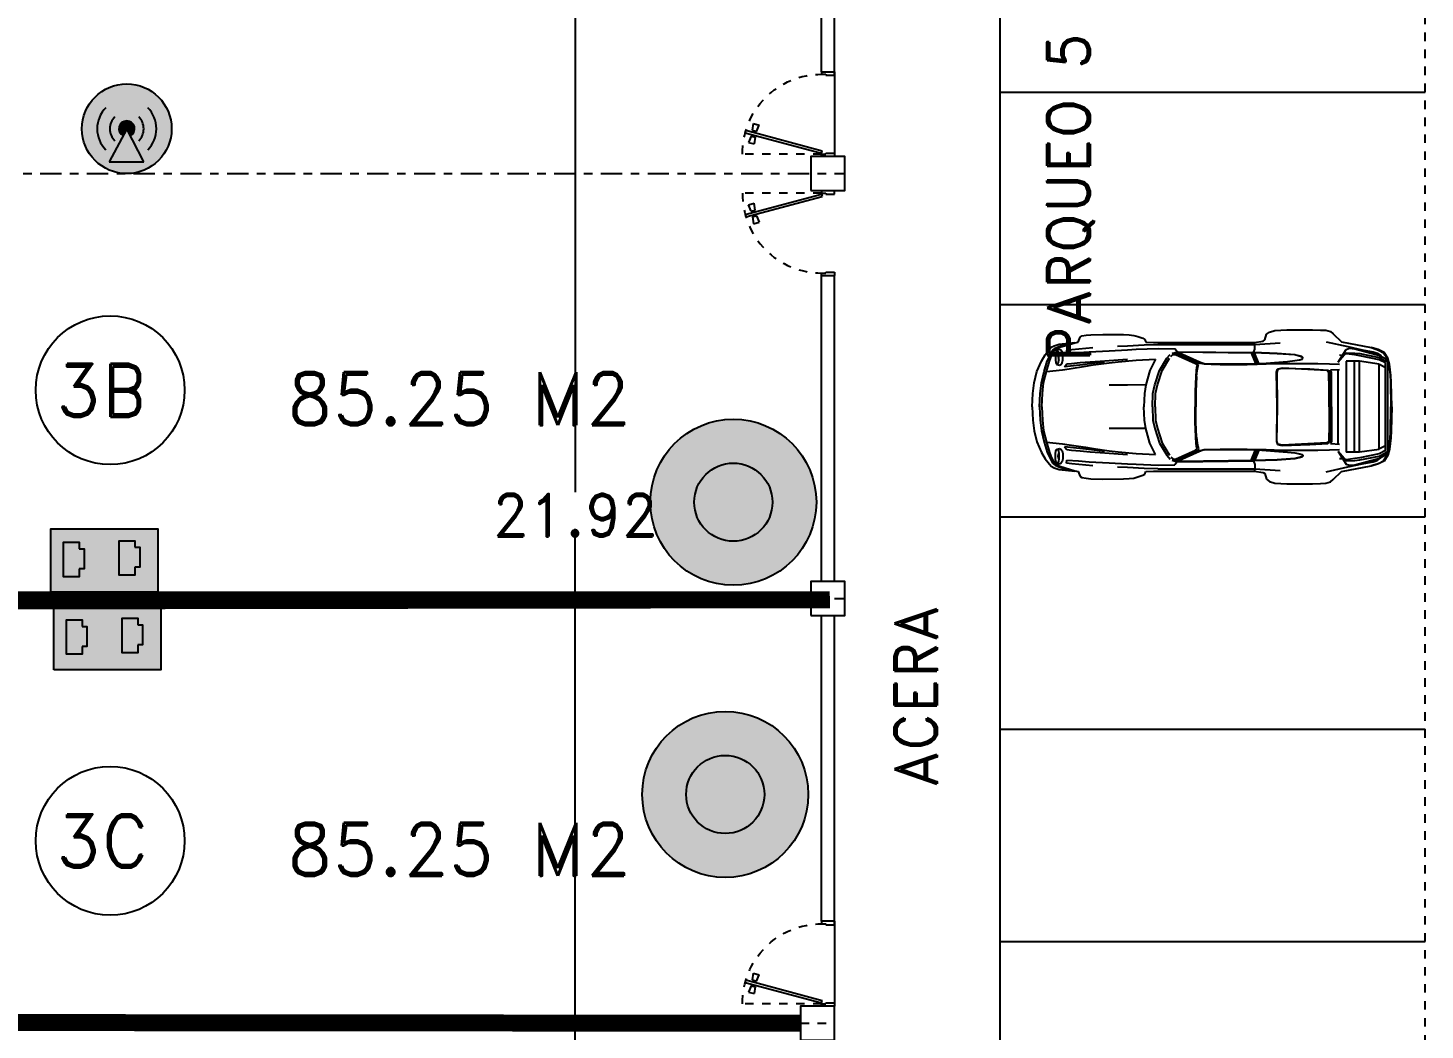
# Model space of a CAD drawing. Header units: millimetres. Extents: x 1590 to 1932, y -48 to 167.
# Drawn here: x 1638.29 to 1654.74, y 33.59 to 45.38 of the extents above; entities that cross this region are included whole.
import ezdxf

# ---------------------------------------------------------------- set-up
doc = ezdxf.new("R2010")
doc.units = ezdxf.units.MM
doc.header["$LTSCALE"] = 0.1
doc.header["$MEASUREMENT"] = 0
doc.header["$PDMODE"] = 35
doc.header["$PDSIZE"] = 0.75
for name, pattern in [('CENTERX2', [4, 2.5, -0.5, 0.5, -0.5]), ('DASHED', [0.75, 0.5, -0.25]), ('HIDDEN2', [0.1875, 0.125, -0.0625])]:
    doc.linetypes.add(name, pattern=pattern)
doc.layers.get('0').update_dxf_attribs({"linetype": 'CONTINUOUS'})
doc.layers.get('DEFPOINTS').update_dxf_attribs({"linetype": 'CONTINUOUS'})
for name, color, linetype in [('ACCESSP02', 7, 'CONTINUOUS'), ('C-PRKG-CARS', 1, 'CONTINUOUS'), ('CABLEADO', 172, 'CONTINUOUS'), ('CALLES', 3, 'CONTINUOUS'), ('CAMARAS', 253, 'CONTINUOUS'), ('Eth2Salidas', 5, 'CONTINUOUS'), ('PARED', 4, 'CONTINUOUS'), ('PAREDES', 3, 'CONTINUOUS'), ('TEXT', 3, 'CONTINUOUS')]:
    doc.layers.add(name, color=color, linetype=linetype)
doc.styles.add('ROMAND', font='romand.shx')
doc.dimstyles.new('URBA', dxfattribs={"dimtxt": 20, "dimasz": 0.5, "dimexe": 1.25, "dimexo": 0.63, "dimgap": 0.63, "dimtad": 0, "dimtih": 1, "dimtoh": 1, "dimzin": 1, "dimdsep": 46, "dimtxsty": 'ROMAND', "dimcen": 2.5, "dimclrd": 1, "dimclre": 1, "dimclrt": 3, "dimadec": 0, "dimazin": 0, "dimtfac": 1, "dimtmove": 0, "dimatfit": 3, "dimfxl": 1, "dimtvp": 1, "dimtolj": 1, "dimtzin": 1, "dimarcsym": 0})

# ---------------------------------------------------------------- blocks, each defined once
blk = doc.blocks.new('P-GIRO-D')
at = {"color": 2}
for p, q in [((-0.281, 1.048), (-0.31, 1.041)), ((-0.31, 1.041), (-0.069, 0.142)), ((-0.281, 1.048), (-0.04, 0.15)), ((-0.242, 0.981), (-0.167, 1.011)), ((-0.167, 1.011), (-0.149, 0.944)), ((-0.31, 0.963), (-0.389, 0.952)), ((-0.389, 0.952), (-0.371, 0.884)), ((-0.297, 0.915), (-0.371, 0.884)), ((-0.31, 0.963), (-0.297, 0.915)), ((-0.288, 0.958), (-0.307, 0.953)), ((-0.28, 0.929), (-0.299, 0.924)), ((-0.239, 0.971), (-0.259, 0.966)), ((-0.232, 0.942), (-0.251, 0.937)), ((-0.242, 0.981), (-0.229, 0.933)), ((-0.229, 0.933), (-0.149, 0.944)), ((-1, 0.15), (-0.97, 0.15)), ((-0.96, 0), (-1, 0)), ((-0.97, 0.15), (-0.97, 0.1)), ((-0.97, 0.1), (-0.96, 0.1)), ((-0.96, 0.1), (-0.96, 0)), ((-0.04, 0.15), (-0.069, 0.142)), ((-0.04, 0.1), (-0.04, 0)), ((-0.03, 0.1), (-0.04, 0.1)), ((-0.04, 0), (0, 0)), ((-0.03, 0.15), (-0.03, 0.1)), ((0, 0.15), (-0.03, 0.15))]:
    blk.add_line(p, q, dxfattribs=at)
at = {"color": 1, "linetype": 'HIDDEN2'}
blk.add_line((-0.03, 0.15), (-0.03, 1.08), dxfattribs=at)
blk.add_arc((-0.04, 0.15), 0.93, 89.3839, 180, dxfattribs=at)
blk = doc.blocks.new('02PCAR09')
at = {"color": 0, "linetype": 'ByBlock'}
for p, q in [((-139.39, 33.77), (-143.26, 30.05)), ((-138.14, 34.83), (-139.39, 33.77)), ((-136.04, 35.43), (-138.14, 34.83)), ((-133.57, 35.58), (-136.04, 35.43)), ((-129.86, 35.7), (-133.57, 35.58)), ((-117.88, 35.7), (-129.86, 35.7)), ((-112.33, 35.34), (-117.88, 35.7)), ((-109.85, 34.59), (-112.33, 35.34)), ((-108.47, 33.6), (-109.85, 34.59)), ((-107.73, 30.95), (-108.47, 33.6)), ((-48.85, 32.53), (-51.29, 31.76)), ((-47.09, 33.02), (-48.85, 32.53)), ((-44.85, 33.29), (-47.09, 33.02)), ((-42.26, 33.45), (-44.85, 33.29)), ((-32.75, 33.53), (-42.26, 33.45)), ((-27.18, 33.31), (-32.75, 33.53)), ((-24.96, 33.14), (-27.18, 33.31)), ((-22.98, 32.83), (-24.96, 33.14)), ((-22.13, 32.24), (-22.98, 32.83)), ((-162.98, 25.22), (-160.29, 26.5)), ((-160.49, 26.23), (-162.81, 24.98)), ((-149.39, 26.87), (-160.88, 23.8)), ((-157.04, 27.42), (-160.49, 26.23)), ((-160.29, 26.5), (-157.04, 27.42)), ((-152.81, 26.43), (-157.91, 25.53)), ((-143.26, 30.05), (-157.04, 27.42)), ((-153.47, 26.28), (-153.83, 25.85)), ((-146.25, 27.9), (-152.81, 26.43)), ((-147.04, 27.13), (-149.39, 26.87)), ((-145.43, 26.52), (-147.04, 27.13)), ((-136.16, 30.07), (-146.25, 27.9)), ((-141.73, 20.71), (-145.43, 26.52)), ((-103.18, 28.82), (-114.79, 29.59)), ((-107, 30.43), (-107.73, 30.95)), ((-102.8, 29.76), (-107, 30.43)), ((-103.18, 28.82), (-102.8, 29.76)), ((-58.2, 28.79), (-103.18, 28.82)), ((-103.18, 28.09), (-103.18, 28.82)), ((-103.06, 26.7), (-103.18, 28.09)), ((-102.68, 25.44), (-103.06, 26.7)), ((-56.22, 29.83), (-102.8, 29.76)), ((-67.1, 25.46), (-66.11, 26.89)), ((-58.32, 27.06), (-66.11, 26.89)), ((-48.2, 26.63), (-58.32, 27.06)), ((-58.2, 28.77), (-51.78, 28.55)), ((-52.64, 29.95), (-56.22, 29.83)), ((-52.16, 31.23), (-52.64, 29.95)), ((-51.29, 31.76), (-52.16, 31.23)), ((-51.78, 28.55), (-44.15, 28.14)), ((-44.15, 26.41), (-48.2, 26.63)), ((-44.15, 28.14), (-39.54, 27.93)), ((-35.6, 25.95), (-44.15, 26.41)), ((-26.33, 25.46), (-35.6, 25.95)), ((-28.03, 27.35), (-18.29, 26.45)), ((-21.22, 30), (-22.13, 32.24)), ((-19.65, 29.66), (-21.22, 30)), ((-12.48, 29.04), (-19.65, 29.78)), ((-12.79, 27.56), (-19.65, 29.66)), ((-18.29, 26.45), (-15.88, 26.19)), ((-13.04, 28.18), (-17.96, 29.55)), ((-15.88, 26.19), (-16.03, 24.72)), ((-13.76, 25.41), (-13.28, 26.26)), ((-13.28, 26.26), (-12.67, 26.55)), ((-10.59, 27.09), (-13.04, 28.18)), ((-10.26, 26.19), (-12.79, 27.56)), ((-12.67, 26.55), (-11.49, 26.19)), ((-10.14, 28.29), (-12.48, 29.04)), ((-12.07, 25.22), (-11.81, 25.93)), ((-11.81, 25.93), (-11.49, 26.19)), ((-11.49, 26.19), (-11.18, 25.93)), ((-11.18, 25.93), (-10.93, 25.22)), ((-9.43, 26.13), (-10.59, 27.09)), ((-8.9, 23.63), (-10.26, 26.19)), ((-8.78, 27.56), (-10.14, 28.29)), ((-6.9, 21.08), (-9.43, 26.13)), ((-5.94, 24.09), (-8.78, 27.56)), ((-166.21, 14.44), (-165.56, 19.69)), ((-165.19, 19.69), (-165.8, 14.82)), ((-165.56, 19.69), (-164.79, 22.49)), ((-164.42, 22.49), (-165.19, 19.69)), ((-164.79, 22.49), (-162.98, 25.22)), ((-163.6, 22.32), (-164.59, 21.21)), ((-163.6, 21.32), (-164.59, 20.71)), ((-164.59, -21.21), (-164.59, 21.21)), ((-162.81, 24.98), (-164.42, 22.49)), ((-160.88, 23.8), (-163.6, 22.32)), ((-160.77, 22.81), (-163.6, 21.32)), ((-163.6, 20.33), (-160.77, 21.82)), ((-163.6, 20.33), (-163.6, -20.33)), ((-163.6, 18.05), (-160.88, 19.53)), ((-161.5, 23.73), (-161.74, 23.33)), ((-159.78, 24.91), (-161.5, 23.73)), ((-151.85, 24.65), (-160.77, 22.81)), ((-160.77, 21.82), (-151.85, 23.66)), ((-160.77, 19.82), (-151.61, 21.07)), ((-160.77, 19.82), (-160.77, -19.82)), ((-159.78, 24.24), (-160.17, 23.99)), ((-157.91, 25.53), (-159.78, 24.91)), ((-157.91, 25.01), (-159.78, 24.24)), ((-153.83, 25.85), (-157.91, 25.01)), ((-149.51, 24.91), (-151.85, 24.65)), ((-151.85, 23.66), (-149.51, 24.04)), ((-151.61, 21.07), (-151.61, -21.07)), ((-151.61, 21.07), (-145.43, 21.07)), ((-145.43, 25.03), (-149.51, 24.91)), ((-149.51, 24.04), (-145.43, 24.53)), ((-149.26, 21.07), (-149.26, -21.19)), ((-145.43, 25.03), (-141.73, 20.73)), ((-145.43, 24.53), (-145.43, 25.03)), ((-145.43, -21.07), (-145.43, 21.07)), ((-142.39, 24.02), (-143.85, 23.95)), ((-137.77, 19.96), (-142.39, 19.75)), ((-132.34, 20.03), (-137.77, 19.96)), ((-126.04, 20.1), (-132.34, 20.03)), ((-115.78, 20.11), (-126.04, 20.1)), ((-125.42, 22.45), (-125.37, 22.96)), ((-125.08, 22.11), (-125.42, 22.45)), ((-125.37, 22.96), (-124.86, 23.34)), ((-125.15, 22.43), (-125.13, 22.84)), ((-124.89, 22.11), (-125.15, 22.43)), ((-125.13, 22.84), (-124.69, 23.22)), ((-124.01, 21.73), (-125.08, 22.11)), ((-123.84, 21.73), (-124.89, 22.11)), ((-124.86, 23.34), (-121.58, 24.14)), ((-124.69, 23.22), (-121.6, 24.01)), ((-121.62, 21.38), (-124.01, 21.73)), ((-121.62, 21.38), (-123.84, 21.73)), ((-118.22, 21.03), (-121.62, 21.38)), ((-121.6, 24.01), (-113.44, 24.57)), ((-121.58, 24.14), (-113.44, 24.69)), ((-112.19, 20.51), (-118.22, 21.03)), ((-108.37, 19.87), (-115.78, 20.11)), ((-113.44, 24.69), (-102.68, 25.08)), ((-113.44, 24.57), (-102.68, 24.96)), ((-108.37, 20.23), (-112.19, 20.51)), ((-104.22, 19.99), (-108.37, 20.23)), ((-104.27, 19.73), (-108.37, 19.87)), ((-104.9, 20.03), (-102.9, 24.96)), ((-99.56, 19.65), (-104.27, 19.73)), ((-104.22, 19.99), (-102.17, 24.96)), ((-99.52, 19.84), (-104.22, 19.99)), ((-101.45, 24.96), (-103.47, 19.98)), ((-67.1, 25.44), (-102.68, 25.06)), ((-102.68, 25.08), (-102.68, 25.44)), ((-102.68, 24.94), (-67.65, 25.32)), ((-102.68, 25.06), (-102.68, 24.94)), ((-87.11, 19.64), (-99.56, 19.65)), ((-87.11, 19.87), (-99.52, 19.84)), ((-82.86, 19.87), (-87.11, 19.87)), ((-82.86, 19.72), (-87.11, 19.64)), ((-79.67, 19.98), (-82.86, 19.87)), ((-79.63, 19.86), (-82.86, 19.72)), ((-79.67, 19.96), (-78.74, 20.2)), ((-77.89, 20.2), (-79.63, 19.86)), ((-78.74, 20.2), (-77.45, 20.66)), ((-77.21, 20.44), (-77.89, 20.2)), ((-77.45, 20.66), (-68.24, 24.88)), ((-76.59, 20.66), (-77.21, 20.44)), ((-76.95, 19.52), (-76.71, 20.25)), ((-76.73, 18.37), (-76.95, 19.52)), ((-76.71, 20.25), (-76.17, 20.52)), ((-67.39, 24.89), (-76.59, 20.66)), ((-76.22, 19.69), (-76.44, 19.24)), ((-75.65, 20.03), (-76.22, 19.69)), ((-76.17, 20.52), (-66.86, 24.77)), ((-66.4, 24.24), (-75.65, 20.03)), ((-66.42, 25.2), (-67.39, 24.89)), ((-67.1, 25.54), (-67.1, 25.54)), ((-64.81, 24.72), (-67.1, 25.46)), ((-66.86, 24.77), (-65.78, 24.81)), ((-65.14, 24.16), (-66.4, 24.24)), ((-65.78, 24.81), (-64.81, 24.72)), ((-64.13, 23.29), (-65.14, 24.16)), ((-62.4, 22.49), (-63.89, 24.21)), ((-60.22, 16.82), (-63.6, 22.49)), ((-58.97, 16.82), (-62.4, 22.49)), ((-57.13, 22.11), (-54.53, 16.8)), ((-48.2, 21.63), (-57.13, 22.11)), ((-39.78, 20.85), (-48.2, 21.63)), ((-39.78, 21.75), (-44.12, 22.11)), ((-35.6, 21.46), (-39.78, 21.75)), ((-35.6, 20.37), (-39.78, 20.85)), ((-31.38, 21.21), (-35.6, 21.46)), ((-28.21, 19.38), (-35.6, 20.37)), ((-33.48, 20.69), (-27.45, 19.99)), ((-26.79, 20.88), (-31.38, 21.21)), ((-27.45, 19.99), (-23.36, 19.5)), ((-22.2, 20.45), (-26.79, 20.88)), ((-21.41, 25.08), (-26.33, 25.46)), ((-23.36, 19.5), (-19.12, 18.97)), ((-18.2, 20.06), (-22.2, 20.45)), ((-16.03, 24.72), (-21.41, 25.08)), ((-16, 19.87), (-18.2, 20.06)), ((-14.89, 18.51), (-16, 19.87)), ((-14.22, 22.91), (-14.12, 24.14)), ((-14.12, 21.68), (-14.22, 22.91)), ((-14.12, 24.14), (-13.76, 25.41)), ((-13.76, 20.44), (-14.12, 21.68)), ((-13.28, 19.65), (-13.76, 20.44)), ((-12.67, 19.33), (-13.28, 19.65)), ((-11.49, 19.6), (-12.67, 19.33)), ((-12.31, 22.86), (-12.22, 24.26)), ((-12.24, 21.56), (-12.31, 22.86)), ((-12.04, 22.86), (-12.24, 21.56)), ((-12.07, 20.57), (-12.24, 21.58)), ((-12.22, 24.26), (-12.07, 25.22)), ((-12.22, 24.26), (-12.04, 22.86)), ((-11.81, 19.84), (-12.07, 20.57)), ((-11.49, 19.6), (-11.81, 19.84)), ((-11.18, 19.81), (-11.49, 19.6)), ((-10.93, 20.51), (-11.18, 19.81)), ((-10.93, 25.22), (-10.74, 24.13)), ((-10.74, 21.58), (-10.93, 20.51)), ((-10.74, 24.13), (-10.69, 22.86)), ((-10.69, 22.86), (-10.74, 21.58)), ((-7.91, 21.15), (-8.9, 23.63)), ((-6.56, 16.32), (-7.91, 21.15)), ((-5.57, 16.32), (-6.9, 21.08)), ((-4.27, 21.14), (-5.94, 24.09)), ((-2.17, 16.31), (-4.27, 21.14)), ((-166.35, 11.22), (-166.21, 14.44)), ((-165.8, 14.82), (-165.94, 11.59)), ((-138.14, 17.06), (-142.38, 17.26)), ((-141.73, 17.26), (-141.73, -17.16)), ((-138.66, 0), (-138.57, 15.9)), ((-138.57, 15.9), (-138.14, 17.06)), ((-137.9, 15.9), (-138.04, 8.28)), ((-137.51, 16.58), (-137.9, 15.9)), ((-137.56, 8.16), (-137.48, 15.78)), ((-136.98, 17.01), (-137.51, 16.58)), ((-137.48, 15.78), (-137.08, 16.44)), ((-137.08, 16.44), (-136.55, 16.78)), ((-128.55, 17.52), (-136.98, 17.01)), ((-136.55, 16.78), (-115.95, 17.82)), ((-115.76, 17.94), (-128.55, 17.52)), ((-115.95, 17.82), (-113.73, 17.36)), ((-113.56, 17.48), (-115.76, 17.94)), ((-113.73, 17.36), (-113.35, 15.95)), ((-113.2, 16.07), (-113.56, 17.48)), ((-113.4, -0.02), (-113.2, 16.07)), ((-113.35, 15.95), (-113.4, 0.02)), ((-76.42, 16.82), (-76.73, 18.37)), ((-76.44, 19.24), (-76.15, 18.22)), ((-76.1, 14.07), (-76.42, 16.82)), ((-76.15, 18.22), (-75.93, 16.82)), ((-76.1, 14.07), (-75.74, 7.15)), ((-75.93, 16.82), (-75.72, 13.98)), ((-75.72, 13.98), (-75.43, 7.15)), ((-60.22, 16.82), (-60.22, 16.82)), ((-58, 10.14), (-60.22, 16.82)), ((-56.75, 10.14), (-58.97, 16.82)), ((-54.53, 16.8), (-52.55, 10.14)), ((-24.62, 18.78), (-28.21, 19.38)), ((-17.01, 17.6), (-24.62, 18.78)), ((-19.12, 18.97), (-14.89, 18.51)), ((-13.95, 17.11), (-17.01, 17.6)), ((-6.56, 16.32), (-13.95, 17.11)), ((-5.26, 11.13), (-6.56, 16.32)), ((-4.27, 11.13), (-5.57, 16.32)), ((-0.87, 11.13), (-2.17, 16.31)), ((-166.57, 0.02), (-166.35, 11.22)), ((-165.94, 11.59), (-166.08, 0)), ((-138.04, 8.28), (-138.04, 0)), ((-137.56, 0), (-137.56, 8.16)), ((-75.74, 7.15), (-75.77, 0)), ((-75.43, 7.15), (-75.4, 0)), ((-57.13, 6.18), (-58, 10.14)), ((-55.9, 6.18), (-56.75, 10.14)), ((-52.55, 10.14), (-44.12, 10.09)), ((-52.55, 10.14), (-51.92, 6.18)), ((-44.12, 10.09), (-35.6, 10.09)), ((-4.7, 6.2), (-5.26, 11.13)), ((-3.7, 6.2), (-4.27, 11.13)), ((-0.31, 6.18), (-0.87, 11.13)), ((-165.94, -11.59), (-166.08, 0)), ((-138.66, 0), (-138.57, -15.9)), ((-138.04, -8.28), (-138.04, 0)), ((-137.56, 0), (-137.56, -8.16)), ((-113.4, 0.02), (-113.2, -16.07)), ((-75.74, -7.15), (-75.77, 0)), ((-75.43, -7.15), (-75.4, 0)), ((-56.89, 0), (-57.13, 6.18)), ((-56.89, 0), (-57.13, -6.18)), ((-55.64, 0), (-55.9, 6.18)), ((-55.64, 0), (-55.9, -6.18)), ((-51.92, 6.18), (-51.68, 0)), ((-51.92, -6.18), (-51.68, 0)), ((-4.39, 0), (-4.7, 6.2)), ((-4.39, 0), (-4.7, -6.2)), ((-3.4, 0), (-3.7, 6.2)), ((-3.4, 0), (-3.7, -6.2)), ((0, 0), (-0.31, 6.18)), ((0, 0), (-0.31, -6.18)), ((-166.57, -0.02), (-166.35, -11.22)), ((-113.35, -15.95), (-113.4, -0.02)), ((-57.13, -6.18), (-58, -10.14)), ((-55.9, -6.18), (-56.75, -10.14)), ((-52.55, -10.14), (-51.92, -6.18)), ((-4.7, -6.2), (-5.26, -11.13)), ((-3.7, -6.2), (-4.27, -11.13)), ((-0.31, -6.18), (-0.87, -11.13)), ((-166.35, -11.22), (-166.21, -14.44)), ((-165.8, -14.82), (-165.94, -11.59)), ((-137.9, -15.9), (-138.04, -8.28)), ((-137.56, -8.16), (-137.48, -15.78)), ((-76.1, -14.07), (-75.74, -7.15)), ((-75.72, -13.98), (-75.43, -7.15)), ((-58, -10.14), (-60.22, -16.82)), ((-56.75, -10.14), (-58.97, -16.82)), ((-54.53, -16.8), (-52.55, -10.14)), ((-52.55, -10.14), (-44.12, -10.09)), ((-44.12, -10.09), (-35.6, -10.09)), ((-5.26, -11.13), (-6.56, -16.32)), ((-4.27, -11.13), (-5.57, -16.32)), ((-0.87, -11.13), (-2.17, -16.31)), ((-166.21, -14.44), (-165.56, -19.69)), ((-165.19, -19.69), (-165.8, -14.82)), ((-163.6, -18.05), (-160.88, -19.53)), ((-138.14, -17.06), (-142.38, -17.26)), ((-138.57, -15.9), (-138.14, -17.06)), ((-137.51, -16.58), (-137.9, -15.9)), ((-136.98, -17.01), (-137.51, -16.58)), ((-137.48, -15.78), (-137.08, -16.44)), ((-137.08, -16.44), (-136.55, -16.78)), ((-128.55, -17.52), (-136.98, -17.01)), ((-136.55, -16.78), (-115.95, -17.82)), ((-115.76, -17.94), (-128.55, -17.52)), ((-115.95, -17.82), (-113.73, -17.36)), ((-113.56, -17.48), (-115.76, -17.94)), ((-113.73, -17.36), (-113.35, -15.95)), ((-113.2, -16.07), (-113.56, -17.48)), ((-76.73, -18.37), (-76.95, -19.52)), ((-76.42, -16.82), (-76.73, -18.37)), ((-76.44, -19.24), (-76.15, -18.22)), ((-76.22, -19.69), (-76.44, -19.24)), ((-76.1, -14.07), (-76.42, -16.82)), ((-76.15, -18.22), (-75.93, -16.82)), ((-75.93, -16.82), (-75.72, -13.98)), ((-60.22, -16.82), (-63.6, -22.49)), ((-58.97, -16.82), (-62.4, -22.49)), ((-60.22, -16.82), (-60.22, -16.82)), ((-57.13, -22.11), (-54.53, -16.8)), ((-28.21, -19.38), (-35.6, -20.37)), ((-24.62, -18.78), (-28.21, -19.38)), ((-17.01, -17.6), (-24.62, -18.78)), ((-23.36, -19.5), (-19.12, -18.97)), ((-19.12, -18.97), (-14.89, -18.51)), ((-13.95, -17.11), (-17.01, -17.6)), ((-14.89, -18.51), (-16, -19.87)), ((-6.56, -16.32), (-13.95, -17.11)), ((-12.67, -19.33), (-13.28, -19.65)), ((-11.49, -19.6), (-12.67, -19.33)), ((-6.56, -16.32), (-7.91, -21.15)), ((-5.57, -16.32), (-6.9, -21.08)), ((-2.17, -16.31), (-4.27, -21.14)), ((-165.56, -19.69), (-164.79, -22.49)), ((-164.42, -22.49), (-165.19, -19.69)), ((-164.79, -22.49), (-162.98, -25.22)), ((-163.6, -21.32), (-164.59, -20.71)), ((-163.6, -22.32), (-164.59, -21.21)), ((-162.81, -24.98), (-164.42, -22.49)), ((-163.6, -20.33), (-160.77, -21.82)), ((-160.77, -22.81), (-163.6, -21.32)), ((-160.88, -23.8), (-163.6, -22.32)), ((-162.98, -25.22), (-160.29, -26.5)), ((-160.49, -26.23), (-162.81, -24.98)), ((-161.5, -23.73), (-161.74, -23.33)), ((-159.78, -24.91), (-161.5, -23.73)), ((-149.39, -26.87), (-160.88, -23.8)), ((-160.77, -19.82), (-151.61, -21.07)), ((-160.77, -21.82), (-151.85, -23.66)), ((-151.85, -24.65), (-160.77, -22.81)), ((-159.78, -24.24), (-160.17, -23.99)), ((-157.91, -25.01), (-159.78, -24.24)), ((-157.91, -25.53), (-159.78, -24.91)), ((-153.83, -25.85), (-157.91, -25.01)), ((-152.81, -26.43), (-157.91, -25.53)), ((-153.47, -26.28), (-153.83, -25.85)), ((-151.85, -23.66), (-149.51, -24.04)), ((-149.51, -24.91), (-151.85, -24.65)), ((-151.61, -21.07), (-145.43, -21.07)), ((-149.51, -24.04), (-145.43, -24.53)), ((-145.43, -25.03), (-149.51, -24.91)), ((-141.73, -20.71), (-145.43, -26.52)), ((-145.43, -25.03), (-141.73, -20.73)), ((-145.43, -24.53), (-145.43, -25.03)), ((-142.39, -24.02), (-143.85, -23.95)), ((-137.77, -19.96), (-142.39, -19.75)), ((-132.34, -20.03), (-137.77, -19.96)), ((-126.04, -20.1), (-132.34, -20.03)), ((-115.78, -20.11), (-126.04, -20.1)), ((-125.08, -22.11), (-125.42, -22.45)), ((-125.42, -22.45), (-125.37, -22.96)), ((-125.37, -22.96), (-124.86, -23.34)), ((-124.89, -22.11), (-125.15, -22.43)), ((-125.15, -22.43), (-125.13, -22.84)), ((-125.13, -22.84), (-124.69, -23.22)), ((-124.01, -21.73), (-125.08, -22.11)), ((-123.84, -21.73), (-124.89, -22.11)), ((-124.86, -23.34), (-121.58, -24.14)), ((-124.69, -23.22), (-121.6, -24.01)), ((-121.62, -21.38), (-124.01, -21.73)), ((-121.62, -21.38), (-123.84, -21.73)), ((-118.22, -21.03), (-121.62, -21.38)), ((-121.6, -24.01), (-113.44, -24.57)), ((-121.58, -24.14), (-113.44, -24.69)), ((-112.19, -20.51), (-118.22, -21.03)), ((-108.37, -19.87), (-115.78, -20.11)), ((-113.44, -24.57), (-102.68, -24.96)), ((-113.44, -24.69), (-102.68, -25.08)), ((-108.37, -20.23), (-112.19, -20.51)), ((-104.27, -19.73), (-108.37, -19.87)), ((-104.22, -19.99), (-108.37, -20.23)), ((-104.9, -20.03), (-102.9, -24.96)), ((-99.56, -19.65), (-104.27, -19.73)), ((-99.52, -19.84), (-104.22, -19.99)), ((-104.22, -19.99), (-102.17, -24.96)), ((-101.45, -24.96), (-103.47, -19.98)), ((-102.68, -25.44), (-103.06, -26.7)), ((-102.68, -25.06), (-102.68, -24.94)), ((-102.68, -24.94), (-67.65, -25.32)), ((-67.1, -25.44), (-102.68, -25.06)), ((-102.68, -25.08), (-102.68, -25.44)), ((-87.11, -19.64), (-99.56, -19.65)), ((-87.11, -19.87), (-99.52, -19.84)), ((-82.86, -19.72), (-87.11, -19.64)), ((-82.86, -19.87), (-87.11, -19.87)), ((-79.63, -19.86), (-82.86, -19.72)), ((-79.67, -19.98), (-82.86, -19.87)), ((-79.67, -19.96), (-78.74, -20.2)), ((-77.89, -20.2), (-79.63, -19.86)), ((-78.74, -20.2), (-77.45, -20.66)), ((-77.21, -20.44), (-77.89, -20.2)), ((-77.45, -20.66), (-68.24, -24.88)), ((-76.59, -20.66), (-77.21, -20.44)), ((-76.95, -19.52), (-76.71, -20.25)), ((-76.71, -20.25), (-76.17, -20.52)), ((-67.39, -24.89), (-76.59, -20.66)), ((-75.65, -20.03), (-76.22, -19.69)), ((-76.17, -20.52), (-66.86, -24.77)), ((-66.4, -24.24), (-75.65, -20.03)), ((-66.42, -25.2), (-67.39, -24.89)), ((-64.81, -24.72), (-67.1, -25.46)), ((-67.1, -25.46), (-66.11, -26.89)), ((-67.1, -25.54), (-67.1, -25.54)), ((-66.86, -24.77), (-65.78, -24.81)), ((-65.14, -24.16), (-66.4, -24.24)), ((-65.78, -24.81), (-64.81, -24.72)), ((-64.13, -23.29), (-65.14, -24.16)), ((-62.4, -22.49), (-63.89, -24.21)), ((-48.2, -21.63), (-57.13, -22.11)), ((-39.78, -20.85), (-48.2, -21.63)), ((-39.78, -21.75), (-44.12, -22.11)), ((-35.6, -20.37), (-39.78, -20.85)), ((-35.6, -21.46), (-39.78, -21.75)), ((-31.38, -21.21), (-35.6, -21.46)), ((-26.33, -25.46), (-35.6, -25.95)), ((-33.48, -20.69), (-27.45, -19.99)), ((-26.79, -20.88), (-31.38, -21.21)), ((-27.45, -19.99), (-23.36, -19.5)), ((-22.2, -20.45), (-26.79, -20.88)), ((-21.41, -25.08), (-26.33, -25.46)), ((-18.2, -20.06), (-22.2, -20.45)), ((-16.03, -24.72), (-21.41, -25.08)), ((-16, -19.87), (-18.2, -20.06)), ((-15.88, -26.19), (-16.03, -24.72)), ((-14.12, -21.68), (-14.22, -22.91)), ((-14.22, -22.91), (-14.12, -24.14)), ((-13.76, -20.44), (-14.12, -21.68)), ((-14.12, -24.14), (-13.76, -25.41)), ((-13.28, -19.65), (-13.76, -20.44)), ((-13.76, -25.41), (-13.28, -26.26)), ((-12.24, -21.56), (-12.31, -22.86)), ((-12.31, -22.86), (-12.22, -24.26)), ((-12.07, -20.57), (-12.24, -21.58)), ((-12.04, -22.86), (-12.24, -21.56)), ((-12.22, -24.26), (-12.04, -22.86)), ((-12.22, -24.26), (-12.07, -25.22)), ((-11.81, -19.84), (-12.07, -20.57)), ((-12.07, -25.22), (-11.81, -25.93)), ((-11.49, -19.6), (-11.81, -19.84)), ((-11.18, -19.81), (-11.49, -19.6)), ((-10.93, -20.51), (-11.18, -19.81)), ((-11.18, -25.93), (-10.93, -25.22)), ((-10.74, -21.58), (-10.93, -20.51)), ((-10.93, -25.22), (-10.74, -24.13)), ((-10.69, -22.86), (-10.74, -21.58)), ((-10.74, -24.13), (-10.69, -22.86)), ((-8.9, -23.63), (-10.26, -26.19)), ((-6.9, -21.08), (-9.43, -26.13)), ((-7.91, -21.15), (-8.9, -23.63)), ((-5.94, -24.09), (-8.78, -27.56)), ((-4.27, -21.14), (-5.94, -24.09)), ((-157.04, -27.42), (-160.49, -26.23)), ((-160.29, -26.5), (-157.04, -27.42)), ((-143.26, -30.05), (-157.04, -27.42)), ((-146.25, -27.9), (-152.81, -26.43)), ((-147.04, -27.13), (-149.39, -26.87)), ((-145.43, -26.52), (-147.04, -27.13)), ((-136.16, -30.07), (-146.25, -27.9)), ((-139.39, -33.77), (-143.26, -30.05)), ((-103.18, -28.82), (-114.79, -29.59)), ((-107.73, -30.95), (-108.47, -33.6)), ((-107, -30.43), (-107.73, -30.95)), ((-102.8, -29.76), (-107, -30.43)), ((-103.06, -26.7), (-103.18, -28.09)), ((-103.18, -28.09), (-103.18, -28.82)), ((-58.2, -28.79), (-103.18, -28.82)), ((-103.18, -28.82), (-102.8, -29.76)), ((-56.22, -29.83), (-102.8, -29.76)), ((-58.32, -27.06), (-66.11, -26.89)), ((-48.2, -26.63), (-58.32, -27.06)), ((-58.2, -28.77), (-51.78, -28.55)), ((-52.64, -29.95), (-56.22, -29.83)), ((-52.16, -31.23), (-52.64, -29.95)), ((-51.29, -31.76), (-52.16, -31.23)), ((-51.78, -28.55), (-44.15, -28.14)), ((-48.85, -32.53), (-51.29, -31.76)), ((-44.15, -26.41), (-48.2, -26.63)), ((-35.6, -25.95), (-44.15, -26.41)), ((-44.15, -28.14), (-39.54, -27.93)), ((-28.03, -27.35), (-18.29, -26.45)), ((-22.13, -32.24), (-22.98, -32.83)), ((-21.22, -30), (-22.13, -32.24)), ((-19.65, -29.66), (-21.22, -30)), ((-12.79, -27.56), (-19.65, -29.66)), ((-12.48, -29.04), (-19.65, -29.78)), ((-18.29, -26.45), (-15.88, -26.19)), ((-13.04, -28.18), (-17.96, -29.55)), ((-13.28, -26.26), (-12.67, -26.55)), ((-10.59, -27.09), (-13.04, -28.18)), ((-10.26, -26.19), (-12.79, -27.56)), ((-12.67, -26.55), (-11.49, -26.19)), ((-10.14, -28.29), (-12.48, -29.04)), ((-11.81, -25.93), (-11.49, -26.19)), ((-11.49, -26.19), (-11.18, -25.93)), ((-9.43, -26.13), (-10.59, -27.09)), ((-8.78, -27.56), (-10.14, -28.29)), ((-138.14, -34.83), (-139.39, -33.77)), ((-136.04, -35.43), (-138.14, -34.83)), ((-133.57, -35.58), (-136.04, -35.43)), ((-129.86, -35.7), (-133.57, -35.58)), ((-117.88, -35.7), (-129.86, -35.7)), ((-112.33, -35.34), (-117.88, -35.7)), ((-109.85, -34.59), (-112.33, -35.34)), ((-108.47, -33.6), (-109.85, -34.59)), ((-47.09, -33.02), (-48.85, -32.53)), ((-44.85, -33.29), (-47.09, -33.02)), ((-42.26, -33.45), (-44.85, -33.29)), ((-32.75, -33.53), (-42.26, -33.45)), ((-27.18, -33.31), (-32.75, -33.53)), ((-24.96, -33.14), (-27.18, -33.31)), ((-22.98, -32.83), (-24.96, -33.14))]:
    blk.add_line(p, q, dxfattribs=at)
blk = doc.blocks.new('UTP1$0$DIMBLOCK')
at = {"color": 1}
blk.add_line((-7.5, 0), (10.5, 0), dxfattribs=at)
at = {"color": 4}
blk.add_line((-5.25, -5.25), (5.25, 5.25), dxfattribs=at)
blk = doc.blocks.new('*D309')
at = {"color": 1, "linetype": 'Continuous', "transparency": 16777216}
for p, q in [((1646.886, 50.587), (1644.551, 50.587)), ((1644.731, 50.567), (1644.731, 39.916)), ((1644.731, 28.685), (1644.731, 39.376)), ((1647.161, 28.665), (1644.551, 28.665))]:
    blk.add_line(p, q, dxfattribs=at)
at = {"layer": 'DEFPOINTS', "color": 0, "linetype": 'Continuous', "transparency": 16777216}
for p in [(1646.949, 50.587), (1644.731, 28.665), (1647.224, 28.665)]:
    blk.add_point(p, dxfattribs=at)
at = {"color": 1, "linetype": 'Continuous', "transparency": 16777216, "xscale": 0.02, "yscale": 0.02, "zscale": 0.02}
for p, rotation in [((1644.731, 50.587), 90), ((1644.731, 28.665), 270)]:
    blk.add_blockref('UTP1$0$DIMBLOCK', p, dxfattribs=dict(at, rotation=rotation))
at = {"color": 3, "linetype": 'Continuous', "transparency": 16777216, "insert": (1644.731, 39.646), "char_height": 0.5, "attachment_point": 5, "style": 'ROMAND'}
blk.add_mtext('\\A1;21.92', dxfattribs=at)
blk = doc.blocks.new('dosSALIDAS')
at = {"layer": 'Eth2Salidas', "linetype": 'Continuous'}
h = blk.add_hatch(color=0, dxfattribs=at)
h.dxf.hatch_style = 1
h.paths.add_polyline_path([(0.3251, 0), (0, 0), (0, -0.5502), (0.3251, -0.5502)])
h.paths.add_polyline_path([(0.1197, -0.1706), (0.1197, -0.1458), (0.079, -0.1458), (0.079, -0.0653), (0.2552, -0.0653), (0.2552, -0.1458), (0.2216, -0.1458), (0.2216, -0.1706)], flags=16)
h.paths.add_polyline_path([(0.2637, -0.3509), (0.2637, -0.4314), (0.23, -0.4314), (0.23, -0.4562), (0.1282, -0.4562), (0.1282, -0.4314), (0.0874, -0.4314), (0.0874, -0.3509)], flags=16)
h = blk.add_hatch(color=256, dxfattribs=at)
h.dxf.hatch_style = 1
h.paths.add_polyline_path([(0.2216, -0.1706), (0.2216, -0.1458), (0.2552, -0.1458), (0.2552, -0.0653), (0.079, -0.0653), (0.079, -0.1458), (0.1197, -0.1458), (0.1197, -0.1706)])
h = blk.add_hatch(color=256, dxfattribs=at)
h.dxf.hatch_style = 1
h.paths.add_polyline_path([(0.23, -0.4562), (0.23, -0.4314), (0.2637, -0.4314), (0.2637, -0.3509), (0.0874, -0.3509), (0.0874, -0.4314), (0.1282, -0.4314), (0.1282, -0.4562)])
at = {"layer": 'Eth2Salidas', "color": 18, "linetype": 'Continuous', "true_color": 0x000000}
blk.add_lwpolyline([(0, 0), (0.3251, 0), (0.3251, -0.5502), (0, -0.5502)], close=True, dxfattribs=at)
for points in [[(0.1197, -0.1458), (0.079, -0.1458), (0.079, -0.0653), (0.2552, -0.0653), (0.2552, -0.1458), (0.2216, -0.1458)], [(0.2216, -0.1458), (0.2216, -0.1706), (0.1197, -0.1706), (0.1197, -0.1458)], [(0.1282, -0.4314), (0.0874, -0.4314), (0.0874, -0.3509), (0.2637, -0.3509), (0.2637, -0.4314), (0.23, -0.4314)], [(0.23, -0.4314), (0.23, -0.4562), (0.1282, -0.4562), (0.1282, -0.4314)]]:
    blk.add_lwpolyline(points, dxfattribs=at)
blk = doc.blocks.new('cams')
at = {"layer": 'CAMARAS', "linetype": 'Continuous', "true_color": 0xffffff}
h = blk.add_hatch(color=7, dxfattribs=at)
h.dxf.hatch_style = 1
h.paths.add_polyline_path([(-0.977, 0, 1), (0.977, 0, 1)])
h.paths.add_polyline_path([(0.46, 0, -1), (-0.46, 0, -1)], flags=16)
at = {"layer": 'CAMARAS', "linetype": 'Continuous', "true_color": 0x939598}
h = blk.add_hatch(color=252, dxfattribs=at)
h.dxf.hatch_style = 1
h.paths.add_polyline_path([(-0.46, 0, 1), (0.46, 0, 1)])
at = {"layer": 'CAMARAS', "color": 0, "linetype": 'Continuous'}
for radius in [0.977, 0.977, 0.977, 0.46]:
    blk.add_circle((0, 0), radius, dxfattribs=at)
blk = doc.blocks.new('PuntoAcceso02')
at = {"layer": 'ACCESSP02', "linetype": 'Continuous'}
h = blk.add_hatch(color=256, dxfattribs=at)
h.set_gradient(color1=(237, 31, 36), color2=(247, 171, 174))
h.paths.add_polyline_path([(-0.528, 0, 1), (0.528, 0, 1)])
h.paths.add_polyline_path([(0.042, -0.082), (0.2, -0.388), (-0.209, -0.39), (-0.043, -0.081, -4.049664)], flags=16)
h = blk.add_hatch(color=256, dxfattribs=at)
h.set_gradient(color1=(247, 171, 174), color2=(247, 171, 174))
h.paths.add_polyline_path([(-0.209, -0.39), (0.2, -0.388), (0, 0)])
h = blk.add_hatch(color=256, dxfattribs=at)
h.set_gradient(color1=(153, 27, 30), color2=(237, 31, 36))
h.paths.add_polyline_path([(0, 0), (0.042, -0.082, 4.049664), (-0.043, -0.081)])
at = {"layer": 'ACCESSP02', "color": 18, "linetype": 'Continuous', "true_color": 0x000000}
for p, q in [((0, 0), (-0.209, -0.39)), ((0.2, -0.388), (0, 0)), ((-0.209, -0.39), (0.2, -0.388))]:
    blk.add_line(p, q, dxfattribs=at)
blk.add_circle((0, 0), 0.528, dxfattribs=at)
for radius, start, end in [(0.349, 134.9548, 225.0265), (0.349, 314.9548, 45.0265), (0.199, 134.9548, 225.0265), (0.092, 297.3127, 241.8295), (0.199, 314.9548, 45.0265)]:
    blk.add_arc((0, 0), radius, start, end, dxfattribs=at)

msp = doc.modelspace()

# ---------------------------------------------------------------- linework, layer by layer
at = {"color": 1, "linetype": 'Continuous'}
for p, q in [((1647.7831, 44.8654), (1647.7831, 43.9054)), ((1647.7831, 34.8654), (1647.7831, 33.8654))]:
    msp.add_line(p, q, dxfattribs=at)
at = {"color": 2, "linetype": 'Continuous'}
for p, q in [((1649.7358, 44.6261), (1654.7358, 44.6261)), ((1649.7358, 42.1261), (1654.7358, 42.1261)), ((1649.7358, 39.6261), (1654.7358, 39.6261)), ((1649.7358, 37.1261), (1654.7358, 37.1261)), ((1649.7358, 34.6261), (1654.7358, 34.6261))]:
    msp.add_line(p, q, dxfattribs=at)
for centre in [(1639.2594, 41.116), (1639.2594, 35.8125)]:
    msp.add_circle(centre, 0.8758, dxfattribs=at)
at = {"layer": 'CABLEADO', "linetype": 'Continuous', "const_width": 0.2}
for points in [[(1647.6955, 50.4849), (1630.8067, 50.4854), (1630.846, 38.6268), (1647.7299, 38.65)], [(1630.846, 38.6268), (1630.8292, 33.68), (1647.3831, 33.6654)]]:
    msp.add_lwpolyline(points, dxfattribs=at)
at = {"layer": 'CALLES', "color": 4, "linetype": 'Continuous'}
msp.add_line((1647.6331, 44.8654), (1647.7831, 44.8654), dxfattribs=at)
at = {"layer": 'CALLES', "color": 3, "linetype": 'Continuous'}
msp.add_line((1647.7831, 34.8654), (1647.6331, 34.8654), dxfattribs=at)
at = {"layer": 'CALLES', "color": 4, "linetype": 'Continuous'}
for points in [[(1647.5081, 43.4654), (1647.9081, 43.4654), (1647.9081, 43.8654), (1647.5081, 43.8654)], [(1647.5081, 38.4654), (1647.9081, 38.4654), (1647.9081, 38.8654), (1647.5081, 38.8654)], [(1647.3831, 33.4654), (1647.7831, 33.4654), (1647.7831, 33.8654), (1647.3831, 33.8654)]]:
    msp.add_lwpolyline(points, close=True, dxfattribs=at)
at = {"layer": 'PARED', "color": 4}
for p, q in [((1649.7358, 29.6261), (1649.7358, 54.6262)), ((1647.7831, 44.8654), (1647.7831, 50.1869)), ((1647.6331, 42.4654), (1647.7831, 42.4654)), ((1647.7831, 38.8654), (1647.7831, 42.4654)), ((1631.1358, 38.7404), (1647.5081, 38.7404)), ((1631.1358, 38.5904), (1647.5081, 38.5904)), ((1647.7831, 38.3404), (1647.7831, 38.4654)), ((1647.7831, 34.8654), (1647.7831, 38.4654)), ((1631.1358, 33.7404), (1647.3831, 33.7404)), ((1647.7831, 33.5904), (1647.7831, 33.7404)), ((1631.1358, 33.5904), (1647.3831, 33.5904))]:
    msp.add_line(p, q, dxfattribs=at)
at = {"layer": 'PARED', "color": 3}
for p, q in [((1647.6331, 44.8654), (1647.6331, 50.1869)), ((1647.6331, 38.8654), (1647.6331, 42.4654)), ((1647.6331, 38.3404), (1647.6331, 38.4654)), ((1647.6331, 34.8654), (1647.6331, 38.4654))]:
    msp.add_line(p, q, dxfattribs=at)
at = {"layer": 'PARED', "color": 8, "linetype": 'CENTERX2'}
for p, q in [((1630.7358, 43.6654), (1647.9081, 43.6654)), ((1630.7358, 38.6654), (1647.9081, 38.6654)), ((1630.7358, 33.6654), (1647.7831, 33.6654))]:
    msp.add_line(p, q, dxfattribs=at)
at = {"layer": 'PAREDES', "color": 2, "linetype": 'DASHED'}
msp.add_line((1654.7358, 28.6261), (1654.7358, 54.6262), dxfattribs=at)

# ---------------------------------------------------------------- block references
at = {"layer": 'ACCESSP02', "linetype": 'Continuous'}
msp.add_blockref('PuntoAcceso02', (1639.4546, 44.1937), dxfattribs=at)
at = {"layer": 'C-PRKG-CARS', "xscale": 0.02539999999999054, "yscale": 0.02539999999999054, "zscale": 0.02539999999999054, "rotation": 180}
msp.add_blockref('02PCAR09', (1650.113, 40.9213), dxfattribs=at)
at = {"layer": 'CAMARAS', "color": 0, "linetype": 'Continuous'}
for p in [(1646.594, 39.7982), (1646.499, 36.3588)]:
    msp.add_blockref('cams', p, dxfattribs=at)
at = {"layer": 'Eth2Salidas', "color": 0, "linetype": 'Continuous', "xscale": 2.294213201718801, "yscale": 2.294213201718801, "zscale": 2.294213201718801, "rotation": 90}
for p in [(1638.5599, 38.7404), (1638.5942, 37.8266)]:
    msp.add_blockref('dosSALIDAS', p, dxfattribs=at)
at = {"layer": 'PARED', "xscale": -1, "rotation": 90}
for p in [(1647.7831, 43.8654), (1647.7831, 33.8654)]:
    msp.add_blockref('P-GIRO-D', p, dxfattribs=at)
at = {"layer": 'PARED', "rotation": 90}
msp.add_blockref('P-GIRO-D', (1647.7831, 43.4654), dxfattribs=at)

# ---------------------------------------------------------------- texts
at = {"layer": 'TEXT', "style": 'ROMAND'}
msp.add_text('PARQUEO 5', height=0.5, rotation=90, dxfattribs=at).set_placement((1650.7892, 41.4433))
for s, p in [('3B', (1638.619, 40.8018)), ('85.25 M2', (1641.3414, 40.7041)), ('3C', (1638.619, 35.4983)), ('85.25 M2', (1641.3414, 35.4006))]:
    msp.add_text(s, height=0.625, dxfattribs=at).set_placement(p)
at = {"layer": 'TEXT', "color": 2, "style": 'ROMAND'}
msp.add_text('ACERA', height=0.5, rotation=90, dxfattribs=at).set_placement((1648.9895, 36.4404))

# ---------------------------------------------------------------- dimensions: what is measured, and where the dimension line sits
at = {"color": 7, "linetype": 'Continuous'}
dim = msp.add_linear_dim(base=(1644.7305, 28.6654), p1=(1646.9487, 50.5869), p2=(1647.2237, 28.6654), angle=90, dimstyle='URBA', override={"dimtxt": 0.5, "dimasz": 0.02, "dimexe": 0.18, "dimexo": 0.0625, "dimgap": 0.02, "dimzin": 0, "dimblk1": 'UTP1$0$DIMBLOCK', "dimblk2": 'UTP1$0$DIMBLOCK', "dimsah": 1, "dimcen": 0.09, "dimtdec": 4, "dimtofl": 0, "dimtvp": 0, "dimtzin": 0}, dxfattribs=at)
dim.commit()
dim.dimension.update_dxf_attribs({"geometry": '*D309', "text_midpoint": (1644.7305, 39.6464), "dimtype": 160})

doc.saveas('drawing.dxf')
